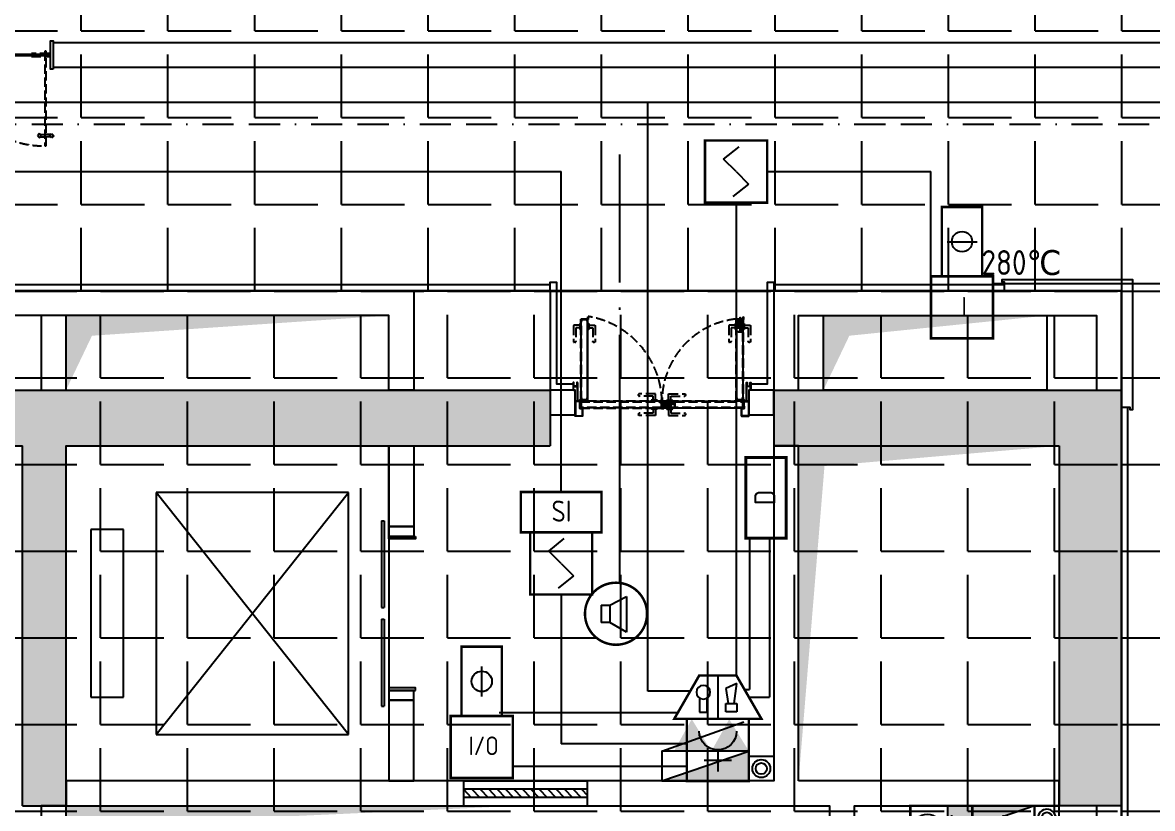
# Model space of a CAD drawing. Extents: x -284868 to 304789, y -137694 to 137894.
# Drawn here: x 208238 to 217338, y 1936 to 8268 of the extents above; entities that cross this region are included whole.
import ezdxf
from ezdxf.enums import TextEntityAlignment as Align

# ---------------------------------------------------------------- set-up
doc = ezdxf.new("R2010")
doc.units = 0
for name, pattern in [('BORDER2', [0.875, 0.25, -0.125, 0.25, -0.125, 0, -0.125]), ('DASH', [0.35, 0.25, -0.1]), ('DOTE', [2.42, 2, -0.2, 0.02, -0.2])]:
    doc.linetypes.add(name, pattern=pattern)
doc.layers.get('0').update_dxf_attribs({"linetype": 'CONTINUOUS'})
for name, color, linetype in [('0-墙', 4, 'CONTINUOUS'), ('0-建筑柱体', 251, 'CONTINUOUS'), ('0-消防栓(给排水)', 9, 'CONTINUOUS'), ('0-电梯', 3, 'CONTINUOUS'), ('0-窗', 11, 'CONTINUOUS'), ('0-非设计区域', 251, 'CONTINUOUS'), ('1P-DOOR-门扇', 2, 'CONTINUOUS'), ('1P-DP-门套', 2, 'CONTINUOUS'), ('E-FIRE-CIRC', 120, 'CONTINUOUS'), ('E-FIRE-EQPM', 3, 'CONTINUOUS'), ('EQUIP-消防', 3, 'CONTINUOUS'), ('EQUIP-隔离模块', 241, 'CONTINUOUS'), ('P-完成面', 42, 'CONTINUOUS'), ('P-门扇', 6, 'CONTINUOUS'), ('T-AVSX-EQPM', 3, 'CONTINUOUS'), ('TEXT_照明_回路标注', 41, 'CONTINUOUS'), ('WIRE-广播线', 220, 'DOTE'), ('WIRE-消防电源', 2, 'TG_D'), ('WIRE-电话插孔', 120, 'BORDER2'), ('塔楼平面图$0$EQUIP-消防', 3, 'CONTINUOUS'), ('塔楼平面图$0$EQUIP_消火栓', 7, 'CONTINUOUS')]:
    doc.layers.add(name, color=color, linetype=linetype)
doc.layers.get('塔楼平面图$0$EQUIP_消火栓').off()
doc.styles.add('_TEL_ATTDEF', font='GBENOR', dxfattribs={"width": 0.8, "height": 3, "bigfont": 'GBCBIG'})
doc.styles.add('_TEL_DIM', font='SIMPLEX', dxfattribs={"width": 0.8, "height": 3.5, "bigfont": 'HZTXT'})
doc.styles.get("Standard").update_dxf_attribs({"font": 'GBENOR', "bigfont": 'GBCBIG'})
doc.styles.add('TG_LINETYPE', font='SIMPLEX', dxfattribs={"width": 0.8, "height": 3, "bigfont": 'HZTXT'})
doc.styles.add('塔楼平面图$0$Standard', font='gbenor.shx', dxfattribs={"bigfont": 'gbcbig.shx'})
doc.linetypes.add('TG_D', pattern='A,2,-0.3,["D",TG_LINETYPE,S=0.1,R=0,X=-0.23,Y=-0.15],0', length=2.3)
pattern_1 = [(45, (-0.1692, 11.7), (-1.12253, 1.12253), []), (135, (-0.1692, 11.7), (-1.12253, -1.12253), [])]
pattern_2 = [(225, (0.1692, 38.3), (1.12253, -1.12253), []), (315, (0.1692, 38.3), (1.12253, 1.12253), [])]

# ---------------------------------------------------------------- blocks, each defined once
blk = doc.blocks.new('sgASGHHHH')
for points in [[(-109045.8, -897124), (-108645.8, -897574), (-102995.8, -897574), (-102879.2, -897424), (-102995.8, -897124)], [(-102879.2, -897424), (-102645.8, -897574), (-98745.8, -897574), (-98745.8, -897124), (-102995.8, -897124)], [(-96945.8, -897574), (-94645.8, -897574), (-94145.8, -897124), (-96945.8, -897124)], [(-94145.8, -897124), (-94645.8, -897574), (-94645.8, -900474), (-94145.8, -900474)], [(-102645.8, -900474), (-102645.8, -897574), (-102879.2, -897424), (-102995.8, -897574), (-102995.8, -900474)]]:
    blk.add_hatch(color=256).paths.add_polyline_path(points)
at = {"color": 4}
for p, q in [((-109045.8, -897124), (-102995.8, -897124)), ((-102995.8, -897124), (-98745.8, -897124)), ((-98745.8, -897124), (-98745.8, -897574)), ((-96945.8, -897124), (-94145.8, -897124)), ((-96945.8, -897124), (-96945.8, -897574)), ((-94145.8, -897124), (-94145.8, -900474)), ((-108645.8, -897574), (-102995.8, -897574)), ((-102995.8, -900474), (-102995.8, -897574)), ((-102645.8, -900474), (-102645.8, -897574)), ((-102645.8, -897574), (-98745.8, -897574)), ((-96945.8, -897574), (-94645.8, -897574)), ((-94645.8, -897574), (-94645.8, -900474)), ((-102995.8, -900474), (-102645.8, -900474)), ((-94145.8, -900474), (-94645.8, -900474))]:
    blk.add_line(p, q, dxfattribs=at)
blk = doc.blocks.new('$WINLIB2D$00000039')
at = {"color": 0}
for points in [[(-0.5, 0.5), (-0.5, -0.5)], [(0.5, 0.5), (-0.5, 0.5)], [(0.5, -0.5), (0.5, 0.5)], [(-0.5, 0.1667), (0.5, 0.1667)], [(-0.3839, -0.1667), (-0.448, 0.1667)], [(-0.3159, -0.1667), (-0.38, 0.1667)], [(-0.2479, -0.1667), (-0.312, 0.1667)], [(-0.1799, -0.1667), (-0.244, 0.1667)], [(-0.1119, -0.1667), (-0.176, 0.1667)], [(-0.0439, -0.1667), (-0.108, 0.1667)], [(0.0241, -0.1667), (-0.04, 0.1667)], [(0.0921, -0.1667), (0.028, 0.1667)], [(0.16, -0.1667), (0.0959, 0.1667)], [(0.228, -0.1667), (0.1639, 0.1667)], [(0.296, -0.1667), (0.2319, 0.1667)], [(0.364, -0.1667), (0.2999, 0.1667)], [(0.432, -0.1667), (0.3679, 0.1667)], [(0.5, -0.1667), (0.4359, 0.1667)], [(-0.4519, -0.1667), (-0.5, 0.0836)], [(-0.5, -0.1667), (0.5, -0.1667)], [(0.5, -0.5), (-0.5, -0.5)]]:
    blk.add_lwpolyline(points, dxfattribs=at)
blk = doc.blocks.new('A$C2E9C7AB1')
blk.add_lwpolyline([(-200, 0), (0, 0), (0, -200), (-200, -200)], close=True)
for radius in [72.3, 45.5]:
    blk.add_circle((-100, -100), radius)
blk = doc.blocks.new('A$C5B4E3DF6')
for p, q in [((0, 240), (-658.7, 476.9)), ((-700, 0), (-700, 240)), ((0, 0), (-700, 240)), ((-700, 240), (0, 240)), ((0, 240), (0, 0)), ((0, 0), (-700, 0))]:
    blk.add_line(p, q)
for points in [[(-700, 240), (-541.4, 498.1), (-398.1, 240)], [(-398.1, 240), (-239.5, 498.1), (-96.1, 240)], [(-700, 0), (-700, 240), (0, 0)]]:
    blk.add_solid(points)
blk = doc.blocks.new('A$C3F6147FC')
at = {"xscale": -1}
blk.add_blockref('A$C5B4E3DF6', (11200, 17550), dxfattribs=at)
at = {"rotation": 180}
blk.add_blockref('A$C2E9C7AB1', (11900, 17550), dxfattribs=at)
at = {"xscale": -1}
for name, p, rotation in [('A$C5B4E3DF6', (14200, 17350), 180), ('A$C2E9C7AB1', (14400, 17350), 270)]:
    blk.add_blockref(name, p, dxfattribs=dict(at, rotation=rotation))
blk = doc.blocks.new('213r5467')
for p, q in [((-90909.2, -260063), (-90909.2, -260325.5)), ((-89559.2, -260063), (-90909.2, -260063)), ((-89559.2, -260325.5), (-89559.2, -260063)), ((-90909.2, -260325.5), (-89559.2, -260325.5)), ((-91209.2, -260588), (-91209.2, -262138)), ((-89259.2, -260588), (-91209.2, -260588)), ((-91209.2, -260588), (-89259.2, -262138)), ((-91209.2, -262138), (-89259.2, -260588)), ((-89259.2, -262138), (-89259.2, -260588)), ((-91209.2, -262138), (-89259.2, -262138))]:
    blk.add_line(p, q)
blk.add_lwpolyline([(-88884.2, -262463), (-91584.2, -262463), (-91584.2, -259863), (-88884.2, -259863), (-88884.2, -262463)])
blk = doc.blocks.new('$DORLIB2D$00000127')
at = {"color": 0}
for points in [[(-0.5333, 0.7949), (-0.5333, 0.6904)], [(-0.0333, 0.7949), (-0.5333, 0.7949)], [(-0.0333, 0.7949), (-0.0333, 0.6904)], [(0.5333, 0.7949), (0.0333, 0.7949)], [(0.0333, 0.7949), (0.0333, 0.6904)], [(0.5333, 0.7949), (0.5333, 0.6904)], [(-0.0333, 0.6904), (-0.5333, 0.6904)], [(0.5333, 0.6904), (0.0333, 0.6904)], [(0.5, 0.5), (-0.5, 0.5)]]:
    blk.add_lwpolyline(points, dxfattribs=at)
blk = doc.blocks.new('A$C612A7C51')
for p, q in [((0.2, 34.9), (2.5, 34.9)), ((0.2, 34.9), (0.2, -1.2)), ((2.5, 34.9), (2.5, -1.2)), ((0.2, -1.2), (0.6, -3.1))]:
    blk.add_line(p, q)
for centre, radius, start, end in [((1.4, -6.7), 5.62, 101.53696, 78.46304), ((1.4, -6.7), 3.75, 100.86771, 85.47503), ((3.5, -0.1), 3.43, 199.35235, 238.0625)]:
    blk.add_arc(centre, radius, start, end)
blk = doc.blocks.new('A$C46293241')
at = {"layer": '1P-DP-门套'}
h = blk.add_hatch(dxfattribs=at)
h.set_pattern_fill('ANSI37', color=8, scale=0.3, style=0)
h.set_pattern_definition([(45, (-55.7338, 55.9993), (-0.67352, 0.67352), []), (135, (-55.7338, 55.9993), (-0.67352, -0.67352), [])])
h.paths.add_polyline_path([(-44.4, 58), (-44.4, 56), (-55.7, 56), (-55.7, 58)])
h = blk.add_hatch(dxfattribs=at)
h.set_pattern_fill('ANSI37', color=8, scale=0.3, style=0)
h.set_pattern_definition([(45, (-40.75, 41.9725), (-0.67352, 0.67352), []), (135, (-40.75, 41.9725), (-0.67352, -0.67352), [])])
h.paths.add_polyline_path([(-38.7, 42), (-40.7, 42), (-40.7, 56.7), (-38.7, 56.7)])
at = {"layer": '1P-DP-门套', "color": 8}
for points in [[(-44.4, 58), (-44.4, 56), (-55.7, 56), (-55.7, 58)], [(-38.7, 42), (-40.7, 42), (-40.7, 56.7), (-38.7, 56.7)]]:
    blk.add_lwpolyline(points, close=True, dxfattribs=at)
at = {"layer": 'P-完成面'}
blk.add_lwpolyline([(-39.3, 40.1, 0.238815), (-38.7, 41.1), (-38.7, 58), (-60, 58), (-60, 120), (0, 120), (0, 100), (-1.2, 100), (-1.2, 118.8), (-58.8, 118.8), (-58.8, 59.2), (-37.5, 59.2), (-37.5, 40.5, -0.238815), (-38.1, 39.5), (-38.2, 39.4, 0.238815), (-38.7, 38.4), (-38.7, 1.2), (-1.2, 1.2), (-1.2, 20), (0, 20), (0, 0), (-39.9, 0), (-39.9, 39, -0.238815), (-39.4, 40), (-39.3, 40.1)], format="xyb", dxfattribs=at)
blk.add_lwpolyline([(-3.2, 113.6), (-1.2, 113.6), (-1.2, 5.6), (-3.2, 5.6)], close=True, dxfattribs=at)
blk = doc.blocks.new('A$C31043D8C')
at = {"layer": 'P-门扇', "color": 251, "linetype": 'DASH', "ltscale": 300}
for p, q in [((-25, 0), (-25, -6)), ((-25, 0), (25, 0)), ((25, 0), (25, -6)), ((-23, -8), (23, -8)), ((-10, -8), (-10, -55)), ((-5, -60), (122, -60)), ((10, -8), (10, -40)), ((10, -40), (122, -40)), ((127, -45), (127, -55))]:
    blk.add_line(p, q, dxfattribs=at)
for centre, radius, start, end in [((-23, -6), 2, 180, 270), ((-5, -55), 5, 180, 270), ((23, -6), 2, 270, 0), ((122, -45), 5, 0, 90), ((122, -55), 5, 270, 0)]:
    blk.add_arc(centre, radius, start, end, dxfattribs=at)
blk = doc.blocks.new('*U269')
at = {"layer": 'P-门扇', "linetype": 'DASH', "ltscale": 300}
h = blk.add_hatch(dxfattribs=at)
h.set_pattern_fill('ANSI37', color=251, scale=0.5, style=0)
h.set_pattern_definition(pattern_1)
h.paths.add_polyline_path([(2.3, 11.7), (2.3, 41.7), (-0.2, 41.7), (-0.2, 11.7)])
h = blk.add_hatch(dxfattribs=at)
h.set_pattern_fill('ANSI37', color=251, scale=0.2, style=0)
h.set_pattern_definition([(45, (657.35, 55.1438), (-0.449013, 0.449013), []), (135, (657.35, 55.1438), (-0.449013, -0.449013), [])])
h.paths.add_polyline_path([(657.4, 56), (669.3, 56), (669.3, 55.1), (657.4, 55.1)])
at = {"layer": 'P-门扇', "color": 251, "linetype": 'DASH', "ltscale": 300}
for points in [[(2.3, 11.7), (2.3, 41.7), (-0.2, 41.7), (-0.2, 11.7)], [(0.8, 54.2), (654.7, 54.2), (654.7, 51.2), (0.8, 51.2)], [(0.8, 3.8), (654.7, 3.8), (654.7, 0.8), (0.8, 0.8)], [(657.4, 56), (669.3, 56), (669.3, 55.1), (657.4, 55.1)]]:
    blk.add_lwpolyline(points, close=True, dxfattribs=at)
for points in [[(654.7, 57.6), (654.7, 0.8), (0.8, 0.8), (0.8, 10.8), (3.3, 10.8), (3.3, 24.1), (2.4, 24.1), (2.4, 11.6), (0, 11.6), (0, 0), (655.5, 0), (655.5, 56.8), (671.2, 56.8, 0.995191), (671.2, 57.6), (653.4, 57.6, 0.414214), (653.2, 57.4), (653.2, 55.2, -0.414214), (652.2, 54.2), (0.8, 54.2), (0.8, 42.5), (3.3, 42.5), (3.3, 24.2), (2.4, 24.2), (2.4, 41.8), (0, 41.8), (0, 55), (652.2, 55, 0.414214), (652.4, 55.2), (652.4, 57.4, -0.414214), (653.4, 58.4), (671.1, 58.4, -1), (671.2, 56), (657.4, 56), (657.4, 56.8)], [(6.5, 5), (19.8, 5), (19.8, 3.8), (19.8, 5), (6.5, 5, -0.414214), (6, 5.5), (6, 49.5, -0.414214), (6.5, 50), (19.8, 50), (19.8, 51.2), (6.5, 51.2, 0.414214), (4.8, 49.5), (4.8, 5.8, 0.414214), (6.8, 3.8), (19.8, 3.8)], [(651.4, 5), (638.2, 5), (638.2, 3.8), (638.2, 5), (651.4, 5, 0.414214), (652, 5.5), (652, 49.5, 0.414214), (651.4, 50), (638.2, 50), (638.2, 51.2), (651.4, 51.2, -0.414214), (653.2, 49.5), (653.2, 5.8, -0.414214), (651.1, 3.8), (638.2, 3.8)]]:
    blk.add_lwpolyline(points, format="xyb", dxfattribs=at)
at = {"layer": '1P-DOOR-门扇', "color": 8, "linetype": 'ByBlock', "rotation": 180}
blk.add_blockref('A$C31043D8C', (595.4, 55), dxfattribs=at)
at = {"layer": '1P-DOOR-门扇', "color": 8, "linetype": 'ByBlock', "xscale": -1}
blk.add_blockref('A$C31043D8C', (595.4, 0), dxfattribs=at)
blk = doc.blocks.new('*U270')
at = {"layer": 'P-门扇', "linetype": 'DASH', "ltscale": 300}
h = blk.add_hatch(dxfattribs=at)
h.set_pattern_fill('ANSI37', color=251, scale=0.5, style=0)
h.set_pattern_definition(pattern_1)
h.paths.add_polyline_path([(2.3, 11.7), (2.3, 41.7), (-0.2, 41.7), (-0.2, 11.7)])
h = blk.add_hatch(dxfattribs=at)
h.set_pattern_fill('ANSI37', color=251, scale=0.2, style=0)
h.set_pattern_definition([(45, (657.4896, 55.1438), (-0.449013, 0.449013), []), (135, (657.4896, 55.1438), (-0.449013, -0.449013), [])])
h.paths.add_polyline_path([(657.5, 56), (669.5, 56), (669.5, 55.1), (657.5, 55.1)])
at = {"layer": 'P-门扇', "color": 251, "linetype": 'DASH', "ltscale": 300}
for points in [[(2.3, 11.7), (2.3, 41.7), (-0.2, 41.7), (-0.2, 11.7)], [(0.8, 54.2), (654.8, 54.2), (654.8, 51.2), (0.8, 51.2)], [(0.8, 3.8), (654.8, 3.8), (654.8, 0.8), (0.8, 0.8)], [(657.5, 56), (669.5, 56), (669.5, 55.1), (657.5, 55.1)]]:
    blk.add_lwpolyline(points, close=True, dxfattribs=at)
for points in [[(654.8, 57.6), (654.8, 0.8), (0.8, 0.8), (0.8, 10.8), (3.3, 10.8), (3.3, 24.1), (2.4, 24.1), (2.4, 11.6), (0, 11.6), (0, 0), (655.6, 0), (655.6, 56.8), (671.3, 56.8, 0.995191), (671.3, 57.6), (653.5, 57.6, 0.414214), (653.3, 57.4), (653.3, 55.2, -0.414214), (652.3, 54.2), (0.8, 54.2), (0.8, 42.5), (3.3, 42.5), (3.3, 24.2), (2.4, 24.2), (2.4, 41.8), (0, 41.8), (0, 55), (652.3, 55, 0.414214), (652.5, 55.2), (652.5, 57.4, -0.414214), (653.5, 58.4), (671.3, 58.4, -1), (671.3, 56), (657.5, 56), (657.5, 56.8)], [(6.5, 5), (19.8, 5), (19.8, 3.8), (19.8, 5), (6.5, 5, -0.414214), (6, 5.5), (6, 49.5, -0.414214), (6.5, 50), (19.8, 50), (19.8, 51.2), (6.5, 51.2, 0.414214), (4.8, 49.5), (4.8, 5.8, 0.414214), (6.8, 3.8), (19.8, 3.8)], [(651.6, 5), (638.3, 5), (638.3, 3.8), (638.3, 5), (651.6, 5, 0.414214), (652.1, 5.5), (652.1, 49.5, 0.414214), (651.6, 50), (638.3, 50), (638.3, 51.2), (651.6, 51.2, -0.414214), (653.3, 49.5), (653.3, 5.8, -0.414214), (651.3, 3.8), (638.3, 3.8)]]:
    blk.add_lwpolyline(points, format="xyb", dxfattribs=at)
at = {"layer": '1P-DOOR-门扇', "color": 8, "linetype": 'ByBlock', "rotation": 180}
blk.add_blockref('A$C31043D8C', (595.6, 55), dxfattribs=at)
at = {"layer": '1P-DOOR-门扇', "color": 8, "linetype": 'ByBlock', "xscale": -1}
blk.add_blockref('A$C31043D8C', (595.6, 0), dxfattribs=at)
blk = doc.blocks.new('A$C0AC0499D')
at = {"layer": 'P-门扇', "color": 251, "linetype": 'DASH', "ltscale": 300}
for p, q in [((0, 6), (-12, 6)), ((-12, 4), (-12, 6)), ((-12, 4), (0, -6)), ((0, -10), (0, 10)), ((0, 10), (3, 10)), ((3, -10), (3, 10)), ((3, 8), (88, 8)), ((88, 8), (88, -8)), ((98.8, 0), (-13.9, 0)), ((-4, 0), (0, 0)), ((3, -10), (0, -10)), ((2, 0), (1.2, 0)), ((3, -8), (88, -8))]:
    blk.add_line(p, q, dxfattribs=at)
blk = doc.blocks.new('A$C6733057F')
at = {"layer": 'P-门扇', "color": 251, "linetype": 'DASH', "ltscale": 300}
blk.add_line((102.6, -21.2), (102.6, 21.2), dxfattribs=at)
for points in [[(3.5, 13.9), (102.6, 13.9), (102.6, -14.1), (3.5, -14.1)], [(3.5, 12.4), (101.1, 12.4), (101.1, -12.6), (3.5, -12.6)]]:
    blk.add_lwpolyline(points, dxfattribs=at)
at = {"layer": '1P-DOOR-门扇', "color": 8}
blk.add_blockref('A$C31043D8C', (60, -25), dxfattribs=at)
at = {"layer": 'P-门扇', "color": 251, "linetype": 'DASH', "ltscale": 300, "extrusion": (0, 0, -1), "zscale": -1, "rotation": 180}
blk.add_blockref('A$C0AC0499D', (0, 0), dxfattribs=at)
blk = doc.blocks.new('*U267')
at = {"layer": 'P-门扇', "linetype": 'DASH', "ltscale": 300}
h = blk.add_hatch(dxfattribs=at)
h.set_pattern_fill('ANSI37', color=251, scale=0.5, angle=180, style=0)
h.set_pattern_definition(pattern_2)
h.paths.add_polyline_path([(-2.3, 38.3), (-2.3, 8.3), (0.2, 8.3), (0.2, 38.3)])
h = blk.add_hatch(dxfattribs=at)
h.set_pattern_fill('ANSI37', color=251, scale=0.2, angle=180, style=0)
h.set_pattern_definition([(225, (-657.4896, -5.1438), (0.449013, -0.449013), []), (315, (-657.4896, -5.1438), (0.449013, 0.449013), [])])
h.paths.add_polyline_path([(-657.5, -6), (-669.5, -6), (-669.5, -5.1), (-657.5, -5.1)])
at = {"layer": 'P-门扇', "color": 251, "linetype": 'DASH', "ltscale": 300}
for points in [[(-654.8, -7.6), (-654.8, 49.2), (-0.8, 49.2), (-0.8, 39.2), (-3.3, 39.2), (-3.3, 25.9), (-2.4, 25.9), (-2.4, 38.4), (0, 38.4), (0, 50), (-655.6, 50), (-655.6, -6.8), (-671.3, -6.8, 0.995191), (-671.3, -7.6), (-653.5, -7.6, 0.414214), (-653.3, -7.4), (-653.3, -5.2, -0.414214), (-652.3, -4.2), (-0.8, -4.2), (-0.8, 7.5), (-3.3, 7.5), (-3.3, 25.8), (-2.4, 25.8), (-2.4, 8.2), (0, 8.2), (0, -5), (-652.3, -5, 0.414214), (-652.5, -5.2), (-652.5, -7.4, -0.414214), (-653.5, -8.4), (-671.3, -8.4, -1), (-671.3, -6), (-657.5, -6), (-657.5, -6.8)], [(-651.6, 45), (-638.3, 45), (-638.3, 46.2), (-638.3, 45), (-651.6, 45, 0.414214), (-652.1, 44.5), (-652.1, 0.5, 0.414214), (-651.6, 0), (-638.3, 0), (-638.3, -1.2), (-651.6, -1.2, -0.414214), (-653.3, 0.5), (-653.3, 44.2, -0.414214), (-651.3, 46.2), (-638.3, 46.2)], [(-6.5, 45), (-19.8, 45), (-19.8, 46.2), (-19.8, 45), (-6.5, 45, -0.414214), (-6, 44.5), (-6, 0.5, -0.414214), (-6.5, 0), (-19.8, 0), (-19.8, -1.2), (-6.5, -1.2, 0.414214), (-4.8, 0.5), (-4.8, 44.2, 0.414214), (-6.8, 46.2), (-19.8, 46.2)]]:
    blk.add_lwpolyline(points, format="xyb", dxfattribs=at)
for points in [[(-0.8, 46.2), (-654.8, 46.2), (-654.8, 49.2), (-0.8, 49.2)], [(-2.3, 38.3), (-2.3, 8.3), (0.2, 8.3), (0.2, 38.3)], [(-657.5, -6), (-669.5, -6), (-669.5, -5.1), (-657.5, -5.1)], [(-0.8, -4.2), (-654.8, -4.2), (-654.8, -1.2), (-0.8, -1.2)]]:
    blk.add_lwpolyline(points, close=True, dxfattribs=at)
at = {"layer": 'P-门扇', "color": 251, "linetype": 'DASH', "ltscale": 300, "extrusion": (0, 0, -1), "zscale": -1, "rotation": 180}
blk.add_blockref('A$C31043D8C', (595.6, 50), dxfattribs=at)
at = {"layer": 'P-门扇', "color": 251, "linetype": 'DASH', "ltscale": 300}
blk.add_blockref('A$C6733057F', (-655.6, 20), dxfattribs=at)
blk = doc.blocks.new('*U268')
at = {"layer": 'P-门扇', "linetype": 'DASH', "ltscale": 300}
h = blk.add_hatch(dxfattribs=at)
h.set_pattern_fill('ANSI37', color=251, scale=0.5, angle=180, style=0)
h.set_pattern_definition(pattern_2)
h.paths.add_polyline_path([(-2.3, 38.3), (-2.3, 8.3), (0.2, 8.3), (0.2, 38.3)])
h = blk.add_hatch(dxfattribs=at)
h.set_pattern_fill('ANSI37', color=251, scale=0.2, angle=180, style=0)
h.set_pattern_definition([(225, (-657.35, -5.1438), (0.449013, -0.449013), []), (315, (-657.35, -5.1438), (0.449013, 0.449013), [])])
h.paths.add_polyline_path([(-657.4, -6), (-669.3, -6), (-669.3, -5.1), (-657.4, -5.1)])
at = {"layer": 'P-门扇', "color": 251, "linetype": 'DASH', "ltscale": 300}
for points in [[(-654.7, -7.6), (-654.7, 49.2), (-0.8, 49.2), (-0.8, 39.2), (-3.3, 39.2), (-3.3, 25.9), (-2.4, 25.9), (-2.4, 38.4), (0, 38.4), (0, 50), (-655.5, 50), (-655.5, -6.8), (-671.2, -6.8, 0.995191), (-671.2, -7.6), (-653.4, -7.6, 0.414214), (-653.2, -7.4), (-653.2, -5.2, -0.414214), (-652.2, -4.2), (-0.8, -4.2), (-0.8, 7.5), (-3.3, 7.5), (-3.3, 25.8), (-2.4, 25.8), (-2.4, 8.2), (0, 8.2), (0, -5), (-652.2, -5, 0.414214), (-652.4, -5.2), (-652.4, -7.4, -0.414214), (-653.4, -8.4), (-671.1, -8.4, -1), (-671.2, -6), (-657.4, -6), (-657.4, -6.8)], [(-651.5, 45), (-638.2, 45), (-638.2, 46.2), (-638.2, 45), (-651.5, 45, 0.414214), (-652, 44.5), (-652, 0.5, 0.414214), (-651.5, 0), (-638.2, 0), (-638.2, -1.2), (-651.5, -1.2, -0.414214), (-653.2, 0.5), (-653.2, 44.2, -0.414214), (-651.2, 46.2), (-638.2, 46.2)], [(-6.5, 45), (-19.8, 45), (-19.8, 46.2), (-19.8, 45), (-6.5, 45, -0.414214), (-6, 44.5), (-6, 0.5, -0.414214), (-6.5, 0), (-19.8, 0), (-19.8, -1.2), (-6.5, -1.2, 0.414214), (-4.8, 0.5), (-4.8, 44.2, 0.414214), (-6.8, 46.2), (-19.8, 46.2)]]:
    blk.add_lwpolyline(points, format="xyb", dxfattribs=at)
for points in [[(-0.8, 46.2), (-654.7, 46.2), (-654.7, 49.2), (-0.8, 49.2)], [(-2.3, 38.3), (-2.3, 8.3), (0.2, 8.3), (0.2, 38.3)], [(-657.4, -6), (-669.3, -6), (-669.3, -5.1), (-657.4, -5.1)], [(-0.8, -4.2), (-654.7, -4.2), (-654.7, -1.2), (-0.8, -1.2)]]:
    blk.add_lwpolyline(points, close=True, dxfattribs=at)
at = {"layer": 'P-门扇', "color": 251, "linetype": 'DASH', "ltscale": 300, "extrusion": (0, 0, -1), "zscale": -1, "rotation": 180}
blk.add_blockref('A$C31043D8C', (595.5, 50), dxfattribs=at)
at = {"layer": 'P-门扇', "color": 251, "linetype": 'DASH', "ltscale": 300}
blk.add_blockref('A$C6733057F', (-655.5, 20), dxfattribs=at)
blk = doc.blocks.new('A$C18060901')
at = {"layer": 'P-完成面'}
for points in [[(0, 200), (0, 0), (80, 0), (80, 200)], [(80, -15), (100, -15), (100, 200), (80, 200)], [(1320, -15), (1300, -15), (1300, 200), (1320, 200)], [(1400, 200), (1400, 0), (1320, 0), (1320, 200)]]:
    blk.add_lwpolyline(points, close=True, dxfattribs=at)
blk = doc.blocks.new('A$C7B347943')
at = {"layer": 'P-门扇', "color": 251, "linetype": 'DASH', "ltscale": 300}
for p, q in [((-9.9, 0), (9.9, 0)), ((0, -9.9), (0, 9.9))]:
    blk.add_line(p, q, dxfattribs=at)
blk.add_lwpolyline([(114, -12), (114, 12), (-30, 12), (-30, -12)], close=True, dxfattribs=at)
at = {"layer": 'P-门扇', "color": 6, "linetype": 'DASH', "ltscale": 300}
blk.add_circle((0, 0), 6, dxfattribs=at)
blk = doc.blocks.new('A$C21f4e1ae')
at = {"layer": 'P-门扇', "color": 251, "linetype": 'DASH', "ltscale": 300}
for p, q in [((-775.5, 1), (-775.5, -34)), ((-755.5, 1), (-755.5, -34)), ((-775.5, -81), (-775.5, -46)), ((-755.5, -81), (-755.5, -46)), ((-775.5, -1469), (-775.5, -1504)), ((-775.5, -1551), (-775.5, -1516)), ((-755.5, -1469), (-755.5, -1504)), ((-755.5, -1551), (-755.5, -1516))]:
    blk.add_line(p, q, dxfattribs=at)
at = {"layer": 'P-门扇', "color": 8}
for p, q in [((-120, -10), (-120, -772.5)), ((-110, -10), (-110, -772.5)), ((-120, -1540), (-120, -777.5)), ((-110, -1540), (-110, -777.5))]:
    blk.add_line(p, q, dxfattribs=at)
at = {"layer": 'P-门扇', "color": 251}
for p, q in [((-156, -680.5), (-121, -680.5)), ((-156, -700.5), (-121, -700.5)), ((-74, -680.5), (-109, -680.5)), ((-74, -700.5), (-109, -700.5)), ((-156, -849.5), (-121, -849.5)), ((-156, -869.5), (-121, -869.5)), ((-74, -849.5), (-109, -849.5)), ((-74, -869.5), (-109, -869.5))]:
    blk.add_line(p, q, dxfattribs=at)
at = {"layer": 'P-门扇', "color": 251, "linetype": 'DASH', "ltscale": 300}
for points in [[(-748, 8.5), (-765.5, 26), (-783, 8.5), (-765.5, -9)], [(-752.2, 8.5), (-765.5, 21.8), (-778.8, 8.5), (-765.5, -4.8)], [(-847.5, -35), (-846.5, -34), (-86, -34), (-85, -35), (-85, -45), (-86, -46), (-846.5, -46), (-847.5, -45)], [(-748, -88.5), (-765.5, -106), (-783, -88.5), (-765.5, -71)], [(-752.2, -88.5), (-765.5, -101.8), (-778.8, -88.5), (-765.5, -75.2)], [(-748, -1461.5), (-765.5, -1444), (-783, -1461.5), (-765.5, -1479)], [(-752.2, -1461.5), (-765.5, -1448.2), (-778.8, -1461.5), (-765.5, -1474.8)], [(-847.5, -1515), (-846.5, -1516), (-86, -1516), (-85, -1515), (-85, -1505), (-86, -1504), (-846.5, -1504), (-847.5, -1505)], [(-748, -1558.5), (-765.5, -1576), (-783, -1558.5), (-765.5, -1541)], [(-752.2, -1558.5), (-765.5, -1571.8), (-778.8, -1558.5), (-765.5, -1545.2)]]:
    blk.add_lwpolyline(points, close=True, dxfattribs=at)
at = {"layer": 'P-门扇'}
for points in [[(-110, -772.5), (-109, -771.5), (-109, -11), (-110, -10), (-120, -10), (-121, -11), (-121, -771.5), (-120, -772.5)], [(-110, -777.5), (-109, -778.5), (-109, -1539), (-110, -1540), (-120, -1540), (-121, -1539), (-121, -778.5), (-120, -777.5)]]:
    blk.add_lwpolyline(points, close=True, dxfattribs=at)
at = {"layer": 'P-门扇', "color": 251}
for points in [[(-163.5, -673), (-181, -690.5), (-163.5, -708), (-146, -690.5)], [(-163.5, -677.2), (-176.8, -690.5), (-163.5, -703.8), (-150.2, -690.5)], [(-66.5, -673), (-49, -690.5), (-66.5, -708), (-84, -690.5)], [(-66.5, -677.2), (-53.2, -690.5), (-66.5, -703.8), (-79.8, -690.5)], [(-163.5, -877), (-181, -859.5), (-163.5, -842), (-146, -859.5)], [(-163.5, -872.8), (-176.8, -859.5), (-163.5, -846.2), (-150.2, -859.5)], [(-66.5, -877), (-49, -859.5), (-66.5, -842), (-84, -859.5)], [(-66.5, -872.8), (-53.2, -859.5), (-66.5, -846.2), (-79.8, -859.5)]]:
    blk.add_lwpolyline(points, close=True, dxfattribs=at)
at = {"layer": 'P-门扇', "color": 251, "linetype": 'DASH', "ltscale": 300}
for centre, start, end in [((-133.7, -58.7), 178.68099, 271.31901), ((-133.7, -1491.3), 88.68099, 181.31901)]:
    blk.add_arc(centre, 714, start, end, dxfattribs=at)
at = {"layer": 'P-门扇', "extrusion": (0, 0, -1), "zscale": -1, "rotation": 270}
blk.add_blockref('A$C7B347943', (115, -40), dxfattribs=at)
at = {"layer": 'P-门扇', "rotation": 90.00000000000003}
blk.add_blockref('A$C7B347943', (-115, -1510), dxfattribs=at)
blk = doc.blocks.new('A$C2652ee14')
at = {"layer": 'P-完成面'}
for p, q in [((-200, 1600), (-200, 1595)), ((0, 1600), (0, 1595)), ((-200, 0), (-200, 5)), ((0, 0), (0, 5))]:
    blk.add_line(p, q, dxfattribs=at)
for points in [[(-215, 1595), (-215, 1575), (15, 1575), (15, 1595)], [(-215, 5), (-215, 25), (15, 25), (15, 5)]]:
    blk.add_lwpolyline(points, close=True, dxfattribs=at)
blk = doc.blocks.new('$equip$00002649')
for p, q in [((-0.5, 0.5), (-0.5, -0.5)), ((0.5, 0.5), (-0.5, 0.5)), ((-0.2, 0.2), (0.05, 0.4)), ((0.5, -0.5), (0.5, 0.5)), ((0, 0), (-0.2, 0.2)), ((0, 0), (0.2, -0.2)), ((0.2, -0.2), (-0.05, -0.4)), ((-0.5, -0.5), (0.5, -0.5))]:
    blk.add_line(p, q)
at = {"const_width": 0.04}
blk.add_lwpolyline([(-0.5, 0.5), (0.5, 0.5), (0.5, -0.5), (-0.5, -0.5), (-0.5, 0.5), (0.5, 0.5)], dxfattribs=at)
for p in [(0, 0.5), (-0.5, 0), (0.5, 0), (0, -0.5)]:
    blk.add_point(p)
at = {"color": 7, "flags": 1}
for tag, height, p in [('A', 0.00002, (0, 0)), ('B', 0.4, (0.762, -0.208))]:
    blk.add_attdef(tag, text='', height=height, dxfattribs=at).set_placement(p, align=Align.MIDDLE_CENTER)
blk = doc.blocks.new('$equip$00002655')
for p, q in [((-0.5, 1), (-0.5, 0)), ((0.5, 1), (-0.5, 1)), ((0.5, 0), (0.5, 1)), ((-0.169, 0.5), (-0.169, 0.15)), ((-0.5, 0), (0.5, 0))]:
    blk.add_line(p, q)
at = {"const_width": 0.04}
blk.add_lwpolyline([(-0.5, 1), (0.5, 1), (0.5, 0), (-0.5, 0), (-0.5, 1), (0.5, 1)], dxfattribs=at)
for radius in [0.226, 0.113]:
    blk.add_circle((0.227, 0.36), radius)
blk.add_arc((-0.169, 0.8), 0.3, 180, 0)
for p in [(0, 1), (-0.5, 0.5), (0.5, 0.5), (0, 0)]:
    blk.add_point(p)
at = {"color": 7, "flags": 1}
for tag, height, p in [('B', 0.4, (0.762, 0.292)), ('A', 0.00002, (0, 0))]:
    blk.add_attdef(tag, text='', height=height, dxfattribs=at).set_placement(p, align=Align.MIDDLE_CENTER)
blk = doc.blocks.new('$equip$00002778')
for p, q in [((0.65, 0.65), (-0.65, 0.65)), ((-0.65, 0.65), (-0.65, 0)), ((0.65, 0), (0.65, 0.65)), ((-0.65, 0), (0.65, 0))]:
    blk.add_line(p, q)
at = {"const_width": 0.05}
blk.add_lwpolyline([(-0.65, 0.65), (-0.65, 0), (0.65, 0), (0.65, 0.65), (-0.65, 0.65), (-0.65, 0)], dxfattribs=at)
for p in [(0, 0.65), (-0.65, 0.325), (0.65, 0.325), (0, 0)]:
    blk.add_point(p)
at = {"color": 7}
blk.add_attdef('$TEXT$', text='', height=0.34, dxfattribs=at).set_placement((0.006, 0.343), align=Align.MIDDLE_CENTER)
at = {"color": 7, "flags": 1}
for tag, height, p in [('B', 0.4, (0.905, 0.246)), ('A', 0.00002, (0, 0))]:
    blk.add_attdef(tag, text='', height=height, dxfattribs=at).set_placement(p, align=Align.MIDDLE_CENTER)
blk = doc.blocks.new('$equip$00002776')
for p, q in [((0.65, 0.65), (-0.65, 0.65)), ((-0.65, 0.65), (-0.65, 0)), ((0.65, 0), (0.65, 0.65)), ((-0.65, 0), (0.65, 0))]:
    blk.add_line(p, q)
at = {"const_width": 0.04}
blk.add_lwpolyline([(-0.65, 0.65), (-0.65, 0), (0.65, 0), (0.65, 0.65), (-0.65, 0.65), (-0.65, 0)], dxfattribs=at)
for p in [(0, 0.65), (-0.65, 0.325), (0.65, 0.325), (0, 0)]:
    blk.add_point(p)
at = {"color": 7}
blk.add_attdef('$TEXT$', text='', height=0.4, dxfattribs=at).set_placement((0.006, 0.343), align=Align.MIDDLE_CENTER)
at = {"color": 7, "flags": 1}
for tag, p in [('B', (0.905, 0.246)), ('A', (0, 0))]:
    blk.add_attdef(tag, text='', height=0.4, dxfattribs=at).set_placement(p, align=Align.MIDDLE_CENTER)
blk = doc.blocks.new('塔楼平面图$0$$equip$00002656')
for p, q in [((-0.5, 1), (-0.5, 0)), ((0.5, 1), (-0.5, 1)), ((0.5, 0), (0.5, 1)), ((0, 0.5), (0, 0.15)), ((-0.219, 0.331), (0.222, 0.331)), ((-0.5, 0), (0.5, 0))]:
    blk.add_line(p, q)
at = {"const_width": 0.04}
blk.add_lwpolyline([(-0.5, 1), (0.5, 1), (0.5, 0), (-0.5, 0), (-0.5, 1), (0.5, 1)], dxfattribs=at)
blk.add_arc((0, 0.8), 0.3, 180, 0)
for p in [(0, 1), (-0.5, 0.5), (0.5, 0.5), (0, 0)]:
    blk.add_point(p)
at = {"color": 7, "style": '塔楼平面图$0$Standard', "flags": 1}
for tag, height, p in [('B', 0.4, (0.762, 0.292)), ('A', 0.00002, (0, 0))]:
    blk.add_attdef(tag, text='', height=height, dxfattribs=at).set_placement(p, align=Align.MIDDLE_CENTER)
blk = doc.blocks.new('塔楼平面图$0$$equip$00002679')
for p, q in [((-0.3, 0.699), (-0.703, 0)), ((-0.264, 0.249), (-0.304, 0.569)), ((-0.304, 0.569), (-0.128, 0.489)), ((0.3, 0.699), (-0.3, 0.699)), ((0.3, 0.699), (-0.3, 0.699)), ((0, 0.699), (0, 0)), ((0.703, 0), (0.3, 0.699)), ((-0.128, 0.489), (-0.168, 0.249)), ((-0.304, 0.249), (-0.304, 0.113)), ((-0.128, 0.249), (-0.304, 0.249)), ((-0.128, 0.113), (-0.128, 0.249)), ((0.174, 0.11), (0.174, 0.338)), ((0.294, 0.338), (0.294, 0.11)), ((-0.703, 0), (0.703, 0)), ((-0.304, 0.113), (-0.128, 0.113)), ((0.294, 0.11), (0.174, 0.11))]:
    blk.add_line(p, q)
at = {"const_width": 0.04}
for points in [[(-0.299, 0.699), (0.301, 0.699), (0.703, 0), (-0.702, 0), (-0.299, 0.699), (0.301, 0.699)], [(-0.3, 0.699), (0.3, 0.699), (0.703, 0), (-0.703, 0), (-0.3, 0.699), (0.3, 0.699)]]:
    blk.add_lwpolyline(points, dxfattribs=at)
blk.add_circle((0.234, 0.43), 0.111)
for p in [(0, 0.699), (-0.501, 0.349), (0.502, 0.349), (0, 0)]:
    blk.add_point(p)
at = {"color": 7, "style": '塔楼平面图$0$Standard', "flags": 1}
for tag, height, p in [('B', 0.4, (0.961, 0.299)), ('A', 0.00002, (0, 0))]:
    blk.add_attdef(tag, text='', height=height, dxfattribs=at).set_placement(p, align=Align.MIDDLE_CENTER)
blk = doc.blocks.new('塔楼平面图$0$A$C5B4E3DF6')
at = {"layer": '塔楼平面图$0$EQUIP-消防', "xscale": 500, "yscale": 500, "zscale": 500}
for name, p in [('塔楼平面图$0$$equip$00002679', (-350, 500)), ('塔楼平面图$0$$equip$00002656', (-350, 0))]:
    blk.add_blockref(name, p, dxfattribs=at)
blk = doc.blocks.new('$equip$00002772')
for p, q in [((0.5, 0.5), (-0.5, 0.5)), ((-0.5, 0.5), (-0.5, -0.5)), ((0.5, -0.5), (0.5, 0.5)), ((-0.5, -0.5), (0.5, -0.5))]:
    blk.add_line(p, q)
at = {"const_width": 0.04}
blk.add_lwpolyline([(-0.5, 0.5), (0.5, 0.5), (0.5, -0.5), (-0.5, -0.5), (-0.5, 0.5), (0.5, 0.5)], dxfattribs=at)
for p in [(0, 0.5), (-0.5, 0), (0.5, 0), (0, -0.5)]:
    blk.add_point(p)
at = {"color": 7}
blk.add_attdef('$TEXT$', text='', height=0.3, dxfattribs=at).set_placement((0.033, 0.02), align=Align.MIDDLE_CENTER)
at = {"color": 7, "flags": 1}
for tag, height, p in [('A', 0.00002, (0, 0)), ('B', 0.4, (0.755, -0.254))]:
    blk.add_attdef(tag, text='', height=height, dxfattribs=at).set_placement(p, align=Align.MIDDLE_CENTER)
blk = doc.blocks.new('$equip$00002802')
for p, q in [((-0.328, -0.558), (-0.328, 0.558)), ((0.322, 0.558), (0.322, -0.558)), ((0, 0), (0, 0.242)), ((0, -0.242), (0, 0))]:
    blk.add_line(p, q)
at = {"lineweight": 20}
for p, q in [((0.322, 0.558), (-0.328, 0.558)), ((-0.328, -0.558), (0.322, -0.558))]:
    blk.add_line(p, q, dxfattribs=at)
at = {"const_width": 0.04}
for points in [[(-0.328, 0.558), (0.322, 0.558), (0.322, -0.558), (-0.328, -0.558), (-0.328, 0.558), (0.322, 0.558)], [(-0.328, -0.558), (-0.328, 0.558)]]:
    blk.add_lwpolyline(points, dxfattribs=at)
blk.add_circle((-0.003, 0), 0.164)
for p in [(-0.003, 0.558), (-0.328, 0), (0.322, 0), (-0.003, -0.558)]:
    blk.add_point(p)
at = {"color": 7, "flags": 1}
for tag, height, p in [('A', 0.00002, (0, 0)), ('B', 0.4, (0.577, -0.313))]:
    blk.add_attdef(tag, text='', height=height, dxfattribs=at).set_placement(p, align=Align.MIDDLE_CENTER)
blk = doc.blocks.new('$equip$00002403')
for p, q in [((-0.328, -0.558), (-0.328, 0.558)), ((0.322, 0.558), (0.322, -0.558)), ((-0.242, 0), (0, 0)), ((0, 0), (0.242, 0))]:
    blk.add_line(p, q)
at = {"lineweight": 20}
for p, q in [((0.322, 0.558), (-0.328, 0.558)), ((-0.328, -0.558), (0.322, -0.558))]:
    blk.add_line(p, q, dxfattribs=at)
at = {"const_width": 0.04}
for points in [[(-0.328, 0.558), (0.322, 0.558), (0.322, -0.558), (-0.328, -0.558), (-0.328, 0.558), (0.322, 0.558)], [(-0.328, -0.558), (-0.328, 0.558)]]:
    blk.add_lwpolyline(points, dxfattribs=at)
blk.add_circle((-0.003, 0), 0.164)
for p in [(-0.003, 0.558), (-0.328, 0), (0.322, 0), (-0.003, -0.558)]:
    blk.add_point(p)
at = {"color": 7, "style": '_TEL_DIM', "flags": 1}
blk.add_attdef('A', text='', height=0.00002, dxfattribs=at).set_placement((0, 0), align=Align.MIDDLE_CENTER)
at = {"color": 7}
blk.add_attdef('$TEXT$', text='', height=0.4, dxfattribs=at).set_placement((0.957, -0.336), align=Align.MIDDLE_CENTER)
blk = doc.blocks.new('A$C1F876902')
at = {"layer": 'E-FIRE-CIRC'}
for p, q in [((-15029.1, 18760), (-4512.4, 18760)), ((-4512.4, 16177.9), (-4512.4, 18760)), ((-2853.3, 18760), (-1533.6, 18760)), ((-1533.6, 17897.8), (-1533.6, 18760)), ((-3103.3, 18510), (-3103.3, 14699.3)), ((-1033.6, 17858.8), (714.9, 17858.8)), ((-2833.8, 15806), (-2833.8, 14524.7)), ((-4512.4, 15352.9), (-4512.4, 14150)), ((-2999.6, 14524.7), (-2833.8, 14524.7)), ((-3500, 14150), (-4512.4, 14150)), ((-4902.1, 13970), (-3500, 13970))]:
    blk.add_line(p, q, dxfattribs=at)
at = {"layer": 'WIRE-消防电源', "ltscale": 1000}
for p, q in [((1556.8, 19316), (-15577.9, 19316)), ((-3815.1, 14574.7), (-3815.1, 19316)), ((-2996.3, 15806), (-2996.3, 14586.4)), ((-3472.1, 14574.7), (-3815.1, 14574.7)), ((-3035, 14586.4), (-2996.3, 14586.4)), ((-3572.7, 14400), (-5012.3, 14400))]:
    blk.add_line(p, q, dxfattribs=at)
at = {"layer": 'WIRE-电话插孔', "ltscale": 1000}
blk.add_line((-15277.5, 19141.9), (360, 19141.9), dxfattribs=at)
at = {"layer": 'E-FIRE-EQPM', "xscale": 500, "yscale": 500, "zscale": 500}
for name, p in [('$equip$00002649', (-3103.3, 18760)), ('$equip$00002649', (-4512.4, 15602.9)), ('$equip$00002802', (-5150.5, 14652.6))]:
    blk.add_blockref(name, p, dxfattribs=at)
at = {"layer": 'E-FIRE-EQPM'}
ref = blk.add_blockref('$equip$00002403', (-1282, 18195.4), dxfattribs=dict(at, xscale=500, yscale=500, zscale=500))
ref.add_attrib('$TEXT$', '280℃', dxfattribs={"layer": '0', "color": 7, "height": 200, "style": '_TEL_ATTDEF'}).set_placement((-803.5, 18027.5), align=Align.MIDDLE_CENTER)
ref = blk.add_blockref('$equip$00002772', (-1283.6, 17666.4), dxfattribs=dict(at, xscale=500, yscale=500, zscale=500))
ref.add_attrib('$TEXT$', 'I', dxfattribs={"layer": '0', "color": 7, "height": 150, "style": '_TEL_ATTDEF'}).set_placement((-1267.2, 17676.3), align=Align.MIDDLE_CENTER)
ref = blk.add_blockref('$equip$00002772', (-5152.1, 14123.5), dxfattribs=dict(at, xscale=500, yscale=500, zscale=500))
ref.add_attrib('$TEXT$', 'I/O', dxfattribs={"layer": '0', "color": 7, "height": 150, "style": '_TEL_ATTDEF'}).set_placement((-5135.7, 14133.4), align=Align.MIDDLE_CENTER)
at = {"layer": 'EQUIP-消防', "xscale": 500.0000000000002, "yscale": 500.0000000000002, "zscale": 500.0000000000002, "rotation": 90}
blk.add_blockref('$equip$00002778', (-2700, 16131), dxfattribs=at).add_auto_attribs({'$TEXT$': 'D'})
at = {"layer": 'EQUIP-消防', "ltscale": 15, "xscale": 499.9999999999999, "yscale": 499.9999999999999, "zscale": 499.9999999999999, "rotation": 180}
blk.add_blockref('$equip$00002655', (-1450, 13650), dxfattribs=at)
at = {"layer": 'EQUIP-隔离模块'}
ref = blk.add_blockref('$equip$00002776', (-4512.4, 15852.9), dxfattribs=dict(at, xscale=499.9999999999998, yscale=499.9999999999998, zscale=499.9999999999998))
ref.add_attrib('$TEXT$', 'SI', dxfattribs={"layer": '0', "color": 7, "height": 170, "rotation": 0}).set_placement((-4509.3, 16024.4), align=Align.MIDDLE_CENTER)
at = {"layer": '塔楼平面图$0$EQUIP_消火栓', "xscale": -1}
blk.add_blockref('塔楼平面图$0$A$C5B4E3DF6', (-3600, 13850), dxfattribs=at)
at = {"layer": '塔楼平面图$0$EQUIP_消火栓', "xscale": -1, "rotation": 180}
blk.add_blockref('塔楼平面图$0$A$C5B4E3DF6', (-600, 13650), dxfattribs=at)
blk = doc.blocks.new('$equip$00002341')
for p, q in [((-0.101, 0.136), (0.167, 0.277)), ((0.167, 0.277), (0.167, -0.295)), ((-0.241, 0.136), (-0.241, -0.144)), ((-0.241, 0.136), (-0.101, 0.136)), ((-0.101, 0.136), (-0.101, -0.144)), ((-0.101, -0.144), (-0.241, -0.144)), ((0.167, -0.295), (-0.101, -0.144))]:
    blk.add_line(p, q)
at = {"const_width": 0.04}
blk.add_lwpolyline([(-0.5, 0, -1), (0.5, 0, -1), (-0.5, 0, -1.463176)], format="xyb", dxfattribs=at)
blk.add_circle((0, 0), 0.5)
for p in [(0, 0.5), (-0.5, 0), (0.5, 0), (0, -0.5)]:
    blk.add_point(p)
at = {"color": 7, "style": '_TEL_DIM', "flags": 1}
blk.add_attdef('A', text='', height=0.00002, dxfattribs=at).set_placement((0, 0), align=Align.MIDDLE_CENTER)

msp = doc.modelspace()

# ---------------------------------------------------------------- hatches: boundary and pattern name
at = {"layer": '0-非设计区域', "ltscale": 3}
h = msp.add_hatch(dxfattribs=at)
h.set_pattern_fill('ANGLE', color=256, scale=100)
h.set_pattern_definition([(0, (-222963.06, 452446.1), (0, 698.5), [508, -190.5]), (90, (-222963.06, 452446.1), (-698.5, 4e-14), [508, -190.5])])
h.paths.add_polyline_path([(203337.8, 19007.8), (203337.8, 16857.3), (205537.8, 16857.3), (205537.8, 6107.3), (217087.8, 6107.3), (217087.8, -11492.7), (218887.8, -11492.7), (218887.8, -1140.1), (228338.2, -1140.1), (228338.3, 19007.8)])
h = msp.add_hatch(dxfattribs=at)
h.set_pattern_fill('ANGLE', color=256, scale=100)
h.set_pattern_definition([(0, (-136891.6, 452446.1), (0, 698.5), [508, -190.5]), (90, (-136891.6, 452446.1), (-698.5, 4e-14), [508, -190.5])])
h.paths.add_polyline_path([(202187.8, -11692.7), (217087.8, -11692.7), (217087.8, 6107.3), (202187.8, 6107.3)])

# ---------------------------------------------------------------- linework, layer by layer
at = {"layer": '0-墙', "ltscale": 3}
msp.add_lwpolyline([(219587.8, 859.9), (218887.8, 859.9), (218887.8, 7907.3), (208487.8, 7907.3), (208487.8, 8107.3), (219087.8, 8107.3), (219087.8, 1059.9), (219787.8, 1059.9), (219787.8, 659.9), (219587.8, 659.9), (219587.8, 859.9)], dxfattribs=at)
at = {"layer": '0-墙'}
for points in [[(205212.8, 6107.3), (211387.8, 6107.3), (211387.8, 5307.3), (211187.8, 5307.3), (211187.8, 5907.3), (205212.8, 5907.3)], [(208587.8, 5907.3), (208387.8, 5907.3), (208387.8, 5307.3), (208587.8, 5307.3)], [(212487.8, 5107.3), (212687.8, 5107.3), (212687.8, 5307.3), (212487.8, 5307.3)], [(214087.8, 5107.3), (214287.8, 5107.3), (214287.8, 5307.3), (214087.8, 5307.3)], [(211187.8, 4857.3), (211387.8, 4857.3), (211387.8, 4207.3), (211187.8, 4207.3)], [(211187.8, 2157.3), (211387.8, 2157.3), (211387.8, 2807.3), (211187.8, 2807.3)], [(216887.8, 1957.3), (216887.8, 457.3), (217087.8, 457.3), (217087.8, 1957.3)]]:
    msp.add_lwpolyline(points, close=True, dxfattribs=at)
for points in [[(217087.8, 5307.3), (217087.8, 6107.3), (214287.8, 6107.3), (214287.8, 5307.3), (214487.8, 5307.3), (214487.8, 5907.3), (216887.8, 5907.3), (216887.8, 5307.3), (217087.8, 5307.3)], [(214487.8, 2157.3), (214487.8, 4857.3), (214287.8, 4857.3), (214287.8, 2157.3), (208587.8, 2157.3), (208587.8, 1957.3), (214737.8, 1957.3), (214737.8, 1357.3), (208587.8, 1357.3), (208587.8, 1957.3), (208387.8, 1957.3), (208387.8, 707.3), (206387.8, 707.3)], [(204737.8, 507.3), (208387.8, 507.3), (208387.8, -1642.7), (208587.8, -1642.7), (208587.8, 1157.3), (214737.8, 1157.3), (214737.8, 457.3), (214937.8, 457.3), (214937.8, 1957.3), (216587.8, 1957.3), (216587.8, 2157.3), (214487.8, 2157.3)]]:
    msp.add_lwpolyline(points, dxfattribs=at)
at = {"layer": '0-墙', "color": 251}
msp.add_lwpolyline([(214687.8, 5907.3), (216487.8, 5907.3), (216487.8, 5307.3), (214687.8, 5307.3)], close=True, dxfattribs=at)
for points in [[(208587.8, 5307.3), (208587.8, 5907.3), (208796.7, 5745), (211187.8, 5907.3)], [(214687.8, 5307.3), (214687.8, 5907.3), (214896.7, 5745), (216487.8, 5907.3)], [(214487.8, 2157.3), (214487.8, 4857.3), (214696.7, 4695), (216587.8, 4857.3)], [(208587.8, 1357.3), (208587.8, 1957.3), (208685.9, 1795), (212237.8, 1957.3)]]:
    msp.add_solid(points, dxfattribs=at)
at = {"layer": '0-非设计区域', "ltscale": 3}
for points in [[(203337.8, 19007.8), (203337.8, 16857.3), (205537.8, 16857.3), (205537.8, 6107.3), (217087.8, 6107.3), (217087.8, -11492.7), (218887.8, -11492.7), (218887.8, -1140.1), (228338.2, -1140.1), (228338.3, 19007.8)], [(202187.8, -11692.7), (217087.8, -11692.7), (217087.8, 6107.3), (202187.8, 6107.3)]]:
    msp.add_lwpolyline(points, close=True, dxfattribs=at)
at = {"layer": 'P-完成面'}
for points in [[(216147.8, 6107.3), (216147.8, 6177.3), (216127.8, 6177.3), (216127.8, 6197.3), (217177.8, 6197.3), (217177.8, 5147.3), (217157.8, 5147.3), (217157.8, 5167.3), (217087.8, 5167.3)], [(205587.8, 6157.3), (212487.8, 6157.3)], [(211387.8, 6107.3), (212487.8, 6107.3), (212487.8, 5307.3)], [(212487.8, 6107.3), (212487.8, 6177.3), (212537.8, 6177.3), (212537.8, 5357.3), (212672.8, 5357.3)], [(214102.8, 5357.3), (214237.8, 5357.3), (214237.8, 6177.3), (214287.8, 6177.3), (214287.8, 6107.3)], [(214287.8, 6157.3), (216147.8, 6157.3)], [(212687.8, 5217.3), (212707.8, 5217.3), (212707.8, 5367.3), (212702.8, 5367.3), (212702.8, 5337.3), (212677.8, 5337.3), (212677.8, 5367.3), (212672.8, 5367.3), (212672.8, 5307.3), (212674.3, 5307.3), (212674.3, 5365.8), (212676.3, 5365.8), (212676.3, 5335.8), (212704.3, 5335.8), (212704.3, 5365.8), (212706.3, 5365.8), (212706.3, 5218.8), (212687.8, 5218.8), (212687.8, 5217.3)], [(214087.8, 5217.3), (214067.8, 5217.3), (214067.8, 5367.3), (214072.8, 5367.3), (214072.8, 5337.3), (214097.8, 5337.3), (214097.8, 5367.3), (214102.8, 5367.3), (214102.8, 5307.3), (214101.3, 5307.3), (214101.3, 5365.8), (214099.3, 5365.8), (214099.3, 5335.8), (214071.3, 5335.8), (214071.3, 5365.8), (214069.3, 5365.8), (214069.3, 5218.8), (214087.8, 5218.8), (214087.8, 5217.3)], [(217137.8, 5167.3), (217137.8, 432.3)]]:
    msp.add_lwpolyline(points, dxfattribs=at)
at = {"layer": 'P-门扇', "color": 251, "linetype": 'DASH', "ltscale": 300}
for centre, radius, start, end in [((212677.7, 5199.3), 710.3, 1.4527, 80.72985), ((214055.3, 5215.9), 667.5, 96.18132, 179.87611)]:
    msp.add_arc(centre, radius, start, end, dxfattribs=at)
at = {"layer": 'WIRE-广播线', "ltscale": 1000}
msp.add_line((213047.2, 3753.1), (213047.2, 7206.2), dxfattribs=at)

# ---------------------------------------------------------------- block references
at = {"xscale": -1, "rotation": 90}
msp.add_blockref('A$C18060901', (211387.8, 4207.3), dxfattribs=at)
at = {"layer": '0-建筑柱体'}
msp.add_blockref('sgASGHHHH', (311233.6, 902431.3), dxfattribs=at)
at = {"layer": '0-消防栓(给排水)', "color": 0}
msp.add_blockref('A$C3F6147FC', (202187.8, -15392.7), dxfattribs=at)
at = {"layer": '0-电梯', "rotation": 90}
msp.add_blockref('213r5467', (-51275.3, 93741.5), dxfattribs=at)
at = {"layer": '0-窗', "xscale": -1000, "yscale": -200, "zscale": -1000}
msp.add_blockref('$WINLIB2D$00000039', (212287.8, 2057.3), dxfattribs=at)
at = {"layer": 'P-完成面', "ltscale": 3, "rotation": 90}
msp.add_blockref('A$C2652ee14', (208487.8, 8107.3), dxfattribs=at)
at = {"layer": 'P-完成面', "rotation": 180}
msp.add_blockref('A$C46293241', (212687.8, 5217.3), dxfattribs=at)
at = {"layer": 'P-完成面', "extrusion": (0, 0, -1), "zscale": -1, "rotation": 180}
msp.add_blockref('A$C46293241', (-214087.8, 5217.3), dxfattribs=at)
at = {"layer": 'P-门扇', "color": 1, "ltscale": 3, "rotation": 90}
msp.add_blockref('A$C21f4e1ae', (206912.8, 8122.3), dxfattribs=at)
at = {"layer": 'P-门扇', "xscale": -1}
for name, p, rotation in [('*U269', (212734.5, 5224.1), 270), ('*U268', (214036.1, 5224.1), 90), ('A$C612A7C51', (212727.5, 5217.3), 180)]:
    msp.add_blockref(name, p, dxfattribs=dict(at, rotation=rotation))
at = {"layer": 'P-门扇', "color": 8, "linetype": 'DASH', "xscale": -1, "rotation": 180}
for name, p in [('*U270', (212730.7, 5217.3)), ('*U267', (214044.9, 5212.3))]:
    msp.add_blockref(name, p, dxfattribs=at)
at = {"layer": 'P-门扇', "rotation": 180}
msp.add_blockref('A$C612A7C51', (214048, 5217.3), dxfattribs=at)
at = {"layer": 'P-门扇', "xscale": 1400, "yscale": 200, "zscale": 1400, "rotation": 89.99999999999073}
msp.add_blockref('$DORLIB2D$00000127', (211287.8, 3507.3), dxfattribs=at)
at = {"layer": 'T-AVSX-EQPM', "xscale": 500, "yscale": 500, "zscale": 500}
msp.add_blockref('$equip$00002341', (213017.4, 3504.9), dxfattribs=at)
at = {"layer": 'TEXT_照明_回路标注'}
msp.add_blockref('A$C1F876902', (217087.8, -11692.7), dxfattribs=at)

doc.saveas('drawing.dxf')
